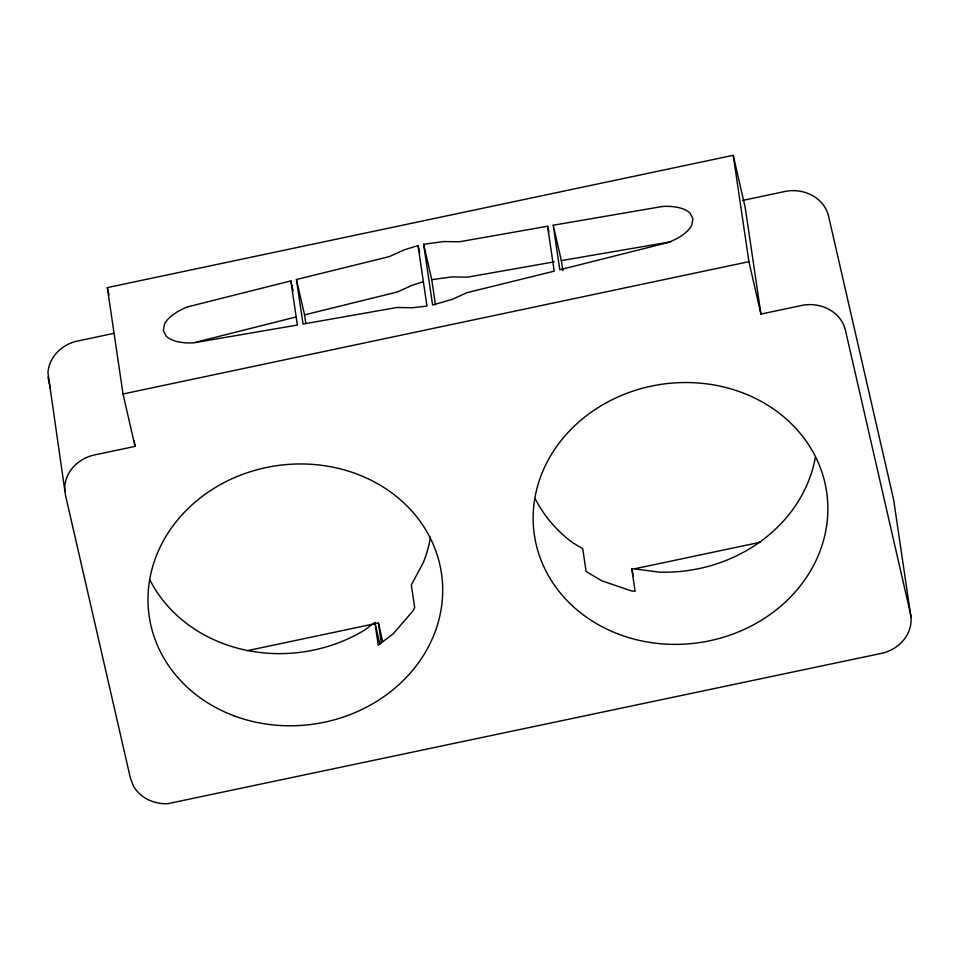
<?xml version="1.0" encoding="UTF-8"?>
<svg xmlns="http://www.w3.org/2000/svg" width="959" height="959" viewBox="0 0 959 959"><rect width="100%" height="100%" fill="white"/><g stroke="black" fill="none" stroke-linecap="round" stroke-linejoin="round"><path stroke-width="1.44" d="M379.884 644.304L374.861 622.391L365.271 629.679A147.698 130.532 -8.4 0 1 149.904 579.895M423.171 281.718L412.13 285.303L397.434 291.968L304.554 314.876L305.837 323.495M188.372 306.7L290.853 280.891L293.13 290.793M196.487 342.063L296.103 316.961M418.04 245.588L404.015 249.939L389.318 256.604L296.439 279.513L303.02 324.058L396.834 307.503L412.55 307.731L426.971 306.077L418.04 245.588L419.658 252.661M64.828 491.008L64.78 486.8A37.737 33.349 -8.4 0 1 92.615 455.357L135.051 446.391L123.028 393.981L107.324 287.616L733.215 155.31L745.239 207.719L760.943 314.072L803.378 305.106A37.749 33.361 -8.4 0 1 845.43 330.268L910.355 613.197A37.749 33.361 -8.4 0 1 883.215 652.983L167.729 803.69A37.749 33.361 -8.4 0 1 133.409 785.924L130.4 778.073L65.476 495.144L47.95 372.847A37.737 33.349 -8.4 0 1 75.785 341.404L113.893 333.348M547.577 226.228L554.206 271.157L466.925 292.687L452.228 299.352L432.605 304.998L423.638 244.281L443.693 241.548L459.409 241.788L547.577 226.228L548.872 231.886M742.59 200.443L786.56 191.141A37.749 33.361 -8.4 0 1 828.6 216.302L893.524 499.231A37.749 33.361 -8.4 0 1 894.172 503.379L911.002 617.332M435.47 304.83L431.754 279.656L451.809 276.911L467.524 277.151L554.218 261.855M123.028 393.981L748.919 261.675L733.215 155.31M247.098 650.717L378.409 622.966L382.617 641.283M635.182 568.675L760.655 542.159M553.223 225.233L662.537 206.461A41.093 19.18 -12.9 0 1 690.096 213.21L692.925 218.664L691.835 224.957A41.093 19.18 -12.9 0 1 667.872 242.591L559.792 269.779L553.223 225.233L561.339 260.596L562.825 270.654M561.339 260.596L670.653 241.824M535.062 498.476A147.71 130.532 -8.4 0 0 572.535 542.638L582.748 548.692L586.105 571.48L601.964 580.878L631.358 590.864L635.098 591.343L631.729 568.555L659.348 572.127A147.71 130.532 -8.4 0 0 815.366 457.215M748.919 261.675L760.943 314.072M631.729 568.555L633.396 575.784M423.638 244.281L431.754 279.656M296.439 279.513L304.554 314.876M107.324 287.616L108.99 294.892M50.324 388.479L47.998 377.043M378.409 622.966L381.382 643.129M374.861 622.391L378.23 645.191L393.274 633.743L412.993 610.883L414.684 607.718L411.327 584.93L423.494 562.178A147.698 130.532 -8.4 0 0 430.447 537.232M290.853 280.891L297.374 325.053L193.706 342.831A41.093 19.18 -12.9 0 1 166.147 336.082L163.318 330.615L164.409 324.334A41.093 19.18 -12.9 0 1 188.36 306.652M134.188 440.481L135.051 446.391M233.588 715.642A147.71 130.544 -8.4 0 0 442.075 578.289A147.71 130.544 -8.4 0 0 210.333 490.696A147.71 130.544 -8.4 0 0 233.588 715.642M618.747 634.223A147.71 130.544 -8.4 0 0 827.245 496.87A147.71 130.544 -8.4 0 0 595.491 409.277A147.71 130.544 -8.4 0 0 618.747 634.223"/></g></svg>
